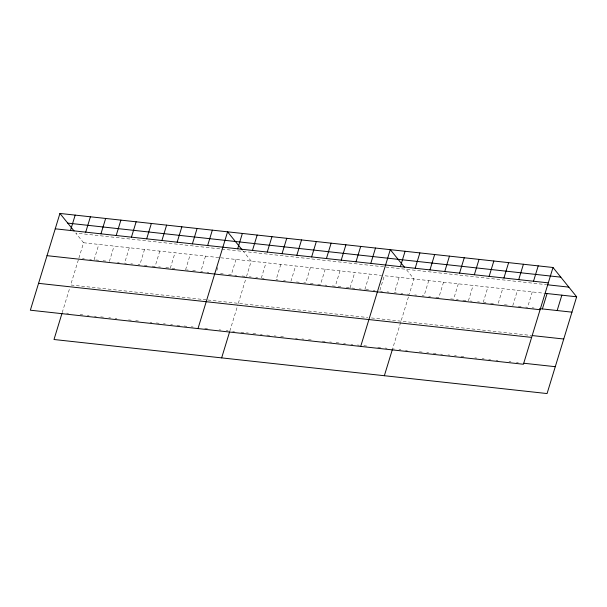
<?xml version="1.0" encoding="UTF-8"?>
<svg xmlns="http://www.w3.org/2000/svg" width="607" height="607" viewBox="0 0 607 607"><rect width="100%" height="100%" fill="white"/><g stroke="black" fill="none" stroke-linecap="round" stroke-linejoin="round"><path stroke-width="0.46" stroke-dasharray="3.04 2.28" d="M62.21 312.643L69.615 288.424M78.341 259.895L70.67 284.971L206.039 299.805M78.887 258.104L83.584 242.747L75.776 233.073L221.009 248.999M94.123 259.781L98.82 244.416M109.366 261.45L114.063 246.085M129.306 247.755L124.602 263.119L126.4 263.317M144.542 249.424L139.845 264.789L138.055 264.591M159.785 251.101L155.089 266.458L151.5 266.071M170.324 268.135L175.021 252.77M185.567 269.804L190.264 254.439M205.507 256.108L200.811 271.473L202.601 271.67M216.874 270.434L218.254 265.912M235.986 259.455L231.29 274.812L228.596 274.516M229.856 331.02L237.785 305.078M238.316 303.348L245.979 278.279M246.525 276.488L251.222 261.124L243.422 251.45M261.321 278.105L266.018 262.74M280.806 264.364L276.109 279.728L277.96 279.933M290.905 281.352L295.601 265.987M310.389 267.611L305.693 282.968L303.849 282.771M325.185 269.227L320.488 284.592L317.711 284.288M339.981 270.851L335.284 286.216L331.581 285.806M350.072 287.839L354.769 272.475M364.868 289.456L369.564 274.098M379.936 290.176L384.352 275.715L544.289 293.249M399.148 277.338L394.451 292.703L396.295 292.9M408.42 297.005L392.57 348.858L394.413 349.063M428.732 280.578L424.035 295.943L422.184 295.738M443.52 282.202L438.823 297.567L435.128 297.157M458.315 283.826L453.619 299.19L448.998 298.682M468.407 300.806L473.103 285.449M483.202 302.43L487.899 287.065M498.271 303.151L502.687 288.689M512.786 305.67L517.483 290.313M532.271 291.929L527.574 307.294L525.73 307.089M221.904 249.098L546.657 284.698M83.584 242.747L218.952 257.58M220.743 257.778L381.583 275.411M82.469 258.499L84.267 258.696M89.646 259.288L91.437 259.485M95.921 259.978L98.607 260.266M103.091 260.76L105.777 261.056M117.432 262.33L119.23 262.528M130.884 263.81L132.675 264.007M144.329 265.282L147.015 265.578M158.67 266.852L160.468 267.05M165.848 267.641L169.429 268.036M172.122 268.324L174.808 268.62M186.463 269.903L188.253 270.1M192.738 270.585L195.431 270.881M207.086 272.164L208.876 272.361M220.531 273.636L223.217 273.932M234.871 275.206L236.669 275.403M242.049 275.995L245.63 276.39M249.302 276.792L251.154 276.989M255.775 277.498L257.618 277.702M262.247 278.211L264.091 278.408M283.507 280.54L285.358 280.745M296.451 281.959L299.228 282.263M310.321 283.477L313.091 283.78M325.109 285.1L326.961 285.305M338.053 286.519L340.831 286.823M346.377 287.43L349.146 287.733M351.923 288.037L354.693 288.34M359.314 288.849L361.165 289.053M365.786 289.562L368.563 289.865M373.184 290.366L375.035 290.571M380.581 291.178L382.433 291.383M387.054 291.891L388.905 292.096M400.923 293.409L402.767 293.613M407.388 294.122L409.239 294.319L413.936 278.962L406.136 269.288M414.786 294.934L416.637 295.131M428.656 296.451L430.507 296.656M456.388 299.494L458.239 299.691M462.86 300.199L467.481 300.708M470.258 301.011L472.109 301.216M477.656 301.823L479.5 302.028M484.128 302.529L485.972 302.734M490.6 303.242L493.37 303.546M504.463 304.76L507.24 305.063M518.332 306.285L521.102 306.588M532.202 307.802L534.046 308.007M207.837 300.002L367.743 317.537M371.446 317.939L531.383 335.474M66.694 313.136L68.485 313.333M80.139 314.608L82.833 314.904M87.317 315.397L89.108 315.594M94.487 316.179L96.278 316.376M100.762 316.869L103.448 317.165M108.828 317.749L110.618 317.947M115.102 318.44L116.901 318.637M128.555 319.912L131.241 320.208M135.725 320.701L138.411 320.997M150.066 322.271L151.864 322.469M156.34 322.962L159.034 323.258M163.518 323.751L165.309 323.948M170.688 324.533L172.479 324.73M176.963 325.223L179.649 325.519M184.133 326.012L186.827 326.3M191.304 326.794L193.102 326.991M204.756 328.266L207.442 328.562M219.097 329.844L220.887 330.041M226.267 330.625L228.065 330.823M232.625 331.323L234.477 331.528M240.949 332.234L243.726 332.537M246.495 332.848L248.346 333.046M252.967 333.554L255.744 333.858M260.365 334.366L262.209 334.571M266.837 335.072L269.607 335.375M274.227 335.883L276.079 336.088M280.7 336.597L283.477 336.9M295.495 338.213L297.347 338.418M301.967 338.926L303.819 339.131M308.439 339.632L311.209 339.943M322.302 341.157L325.079 341.46M329.7 341.969L331.551 342.166M336.172 342.674L338.949 342.978M343.57 343.486L345.421 343.691M350.967 344.298L352.811 344.503M357.44 345.004L359.283 345.208M363.904 345.717L366.681 346.02M377.774 347.234L380.551 347.538M385.172 348.046L387.023 348.251M399.042 349.564L400.886 349.769M405.514 350.277L407.358 350.482M419.376 351.794L422.153 352.098M426.774 352.606L428.625 352.811M433.246 353.32L436.016 353.623M440.644 354.131L442.488 354.329M448.034 354.936L449.886 355.141M454.506 355.649L456.358 355.854M460.979 356.355L463.756 356.658M474.849 357.88L476.7 358.077M482.246 358.691L484.09 358.889M488.718 359.397L490.562 359.602M496.109 360.209L497.96 360.414M509.053 361.628L510.904 361.833M516.451 362.44L518.302 362.645"/><path stroke-width="0.91" d="M59.934 213.444L30.35 310.2L523.416 364.253L553 267.497L59.934 213.444L74.054 230.941M70.473 230.478L75.169 215.113M85.716 232.147L90.413 216.782M61.937 313.538L54 339.503L547.066 393.556L576.65 296.8L553 267.497M100.959 233.816L105.656 218.459M116.195 235.493L120.892 220.129M131.438 237.162L136.135 221.798M146.674 238.832L151.371 223.467M161.917 240.501L166.614 225.136M177.161 242.17L181.857 226.813M192.396 243.839L197.093 228.482M207.64 245.516L212.336 230.152M197.996 328.584L227.572 231.821L242.269 250.031M237.671 248.809L242.368 233.445M252.466 250.425L257.163 235.068M221.646 357.88L229.583 331.915M267.255 252.049L271.951 236.684M282.05 253.673L286.747 238.308M296.838 255.289L301.535 239.932M311.634 256.913L316.33 241.548M326.422 258.536L331.118 243.172M341.217 260.16L345.914 244.796M356.005 261.776L360.702 246.419M370.801 263.4L375.498 248.035M360.702 346.415L390.286 249.659L404.414 267.156M400.385 266.64L405.081 251.283M415.173 268.264L419.869 252.899M384.352 375.718L392.297 349.753M429.968 269.887L434.665 254.523M444.756 271.511L449.453 256.146M459.552 273.127L464.249 257.77M474.34 274.751L479.037 259.386M489.136 276.375L493.832 261.01M503.924 277.998L508.628 262.634M518.719 279.615L523.416 264.25M533.515 281.238L538.212 265.874M542.37 308.917L547.066 293.553M557.158 310.541L561.854 295.177M67.734 223.11L560.807 277.164M55.237 228.809L548.303 282.862M547.582 284.797L568.842 287.126M545.215 293.348L576.65 296.8M539.593 308.614L571.953 312.157M47.02 255.668L540.093 309.722M532.309 335.572L563.744 339.017M38.56 283.34L531.633 337.393M523.849 363.252L555.284 366.696"/></g></svg>
